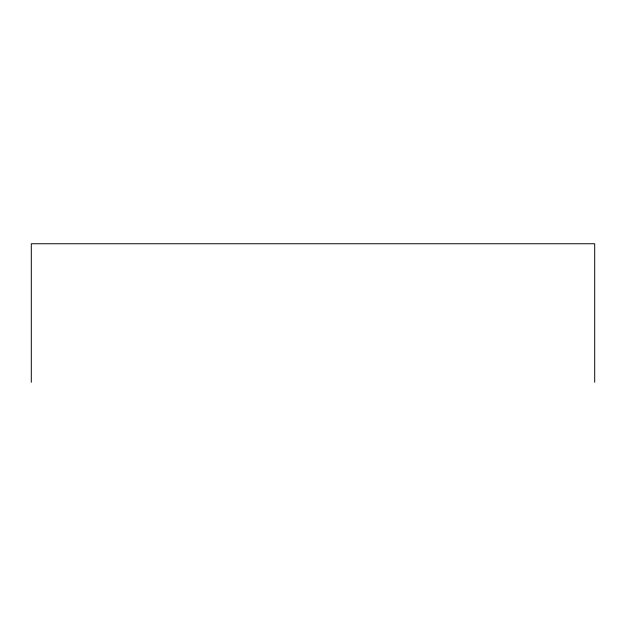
<?xml version="1.0" encoding="UTF-8"?>
<svg xmlns="http://www.w3.org/2000/svg" width="626" height="626" viewBox="0 0 626 626"><rect width="100%" height="100%" fill="white"/><g stroke="black" fill="none" stroke-linecap="round" stroke-linejoin="round"><path stroke-width="0.94" d="M594.7 382.251L594.7 243.749L31.3 243.749L31.3 382.251"/></g></svg>
